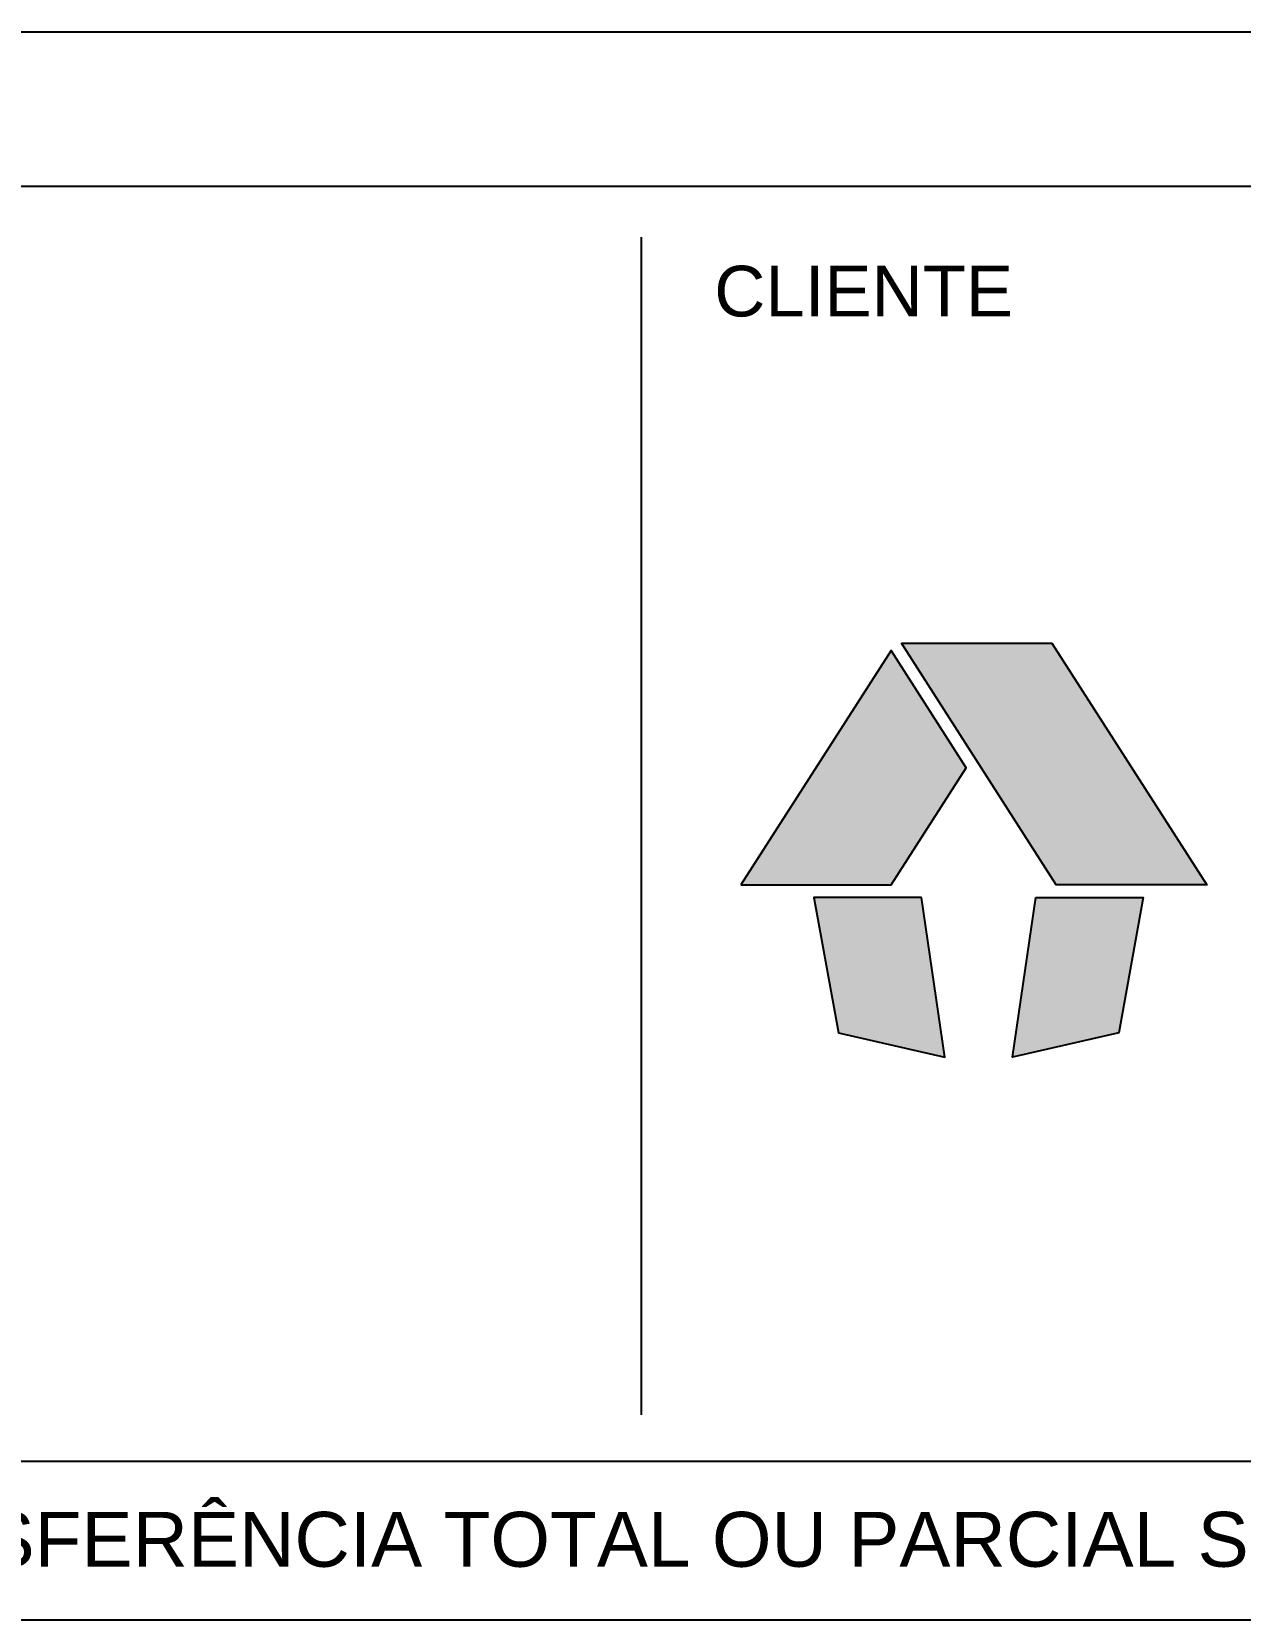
# Model space of a CAD drawing. Extents: x 0 to 119, y 0 to 84.
# Drawn here: x 109.775 to 112.638, y 6.341 to 10.103 of the extents above; entities that cross this region are included whole.
import ezdxf

# ---------------------------------------------------------------- set-up
doc = ezdxf.new("R2010")
doc.units = 0
doc.header["$MEASUREMENT"] = 0
for name, color, linetype in [('1', 1, 'CONTINUOUS'), ('16', 10, 'CONTINUOUS'), ('2', 2, 'CONTINUOUS')]:
    doc.layers.add(name, color=color, linetype=linetype)
doc.styles.add('TQS_ARIAL', font='arial.ttf')

msp = doc.modelspace()

# ---------------------------------------------------------------- linework, layer by layer
at = {"layer": '1', "linetype": 'Continuous'}
for p, q in [((100.572064, 10.102675), (117.900062, 10.102675)), ((117.900062, 9.736054), (100.572064, 9.736054)), ((111.219526, 6.828137), (111.219526, 9.616714)), ((100.540062, 6.718248), (117.761438, 6.718248)), ((117.760062, 6.341408), (100.540062, 6.341408))]:
    msp.add_line(p, q, dxfattribs=at)
at = {"layer": '16', "linetype": 'Continuous'}
for points in [[(111.835231, 8.654778), (112.191601, 8.654778), (112.558252, 8.082943), (112.201882, 8.082943), (111.835231, 8.654778)], [(111.454599, 8.082943), (111.810969, 8.082943), (111.988608, 8.359996), (111.810422, 8.637897), (111.454599, 8.082943)], [(111.882184, 8.052943), (111.627748, 8.052943), (111.685743, 7.73228), (111.937766, 7.674675), (111.882184, 8.052943)], [(112.153348, 8.052943), (112.407784, 8.052943), (112.349789, 7.73228), (112.097766, 7.674675), (112.153348, 8.052943)]]:
    msp.add_lwpolyline(points, dxfattribs=at)
for points in [[(111.835231, 8.654778), (112.191601, 8.654778), (112.558252, 8.082943)], [(111.835231, 8.654778), (112.558252, 8.082943), (112.201882, 8.082943)], [(111.835231, 8.654778), (112.201882, 8.082943), (111.835231, 8.654778)], [(111.454599, 8.082943), (111.988608, 8.359996), (111.810422, 8.637897)], [(111.454599, 8.082943), (111.810422, 8.637897), (111.454599, 8.082943)], [(111.454599, 8.082943), (111.810969, 8.082943), (111.988608, 8.359996)], [(111.882184, 8.052943), (111.627748, 8.052943), (111.685743, 7.73228)], [(111.882184, 8.052943), (111.685743, 7.73228), (111.937766, 7.674675)], [(111.882184, 8.052943), (111.937766, 7.674675), (111.882184, 8.052943)], [(112.153348, 8.052943), (112.349789, 7.73228), (112.097766, 7.674675)], [(112.153348, 8.052943), (112.097766, 7.674675), (112.153348, 8.052943)], [(112.153348, 8.052943), (112.407784, 8.052943), (112.349789, 7.73228)]]:
    msp.add_solid(points, dxfattribs=at)

# ---------------------------------------------------------------- texts
at = {"layer": '2', "linetype": 'Continuous', "style": 'TQS_ARIAL'}
for s, height, p in [('CLIENTE', 0.12, (111.391717, 9.428588)), ('DIREITOS AUTORAIS RESERVADOS. PROIBIDA SUA REPRODUÇÃO, TRANSFERÊNCIA TOTAL OU PARCIAL SEM PREVIA AUTORIZAÇÃO.', 0.13, (103.173041, 6.468017))]:
    msp.add_text(s, height=height, dxfattribs=at).set_placement(p)

doc.saveas('drawing.dxf')
